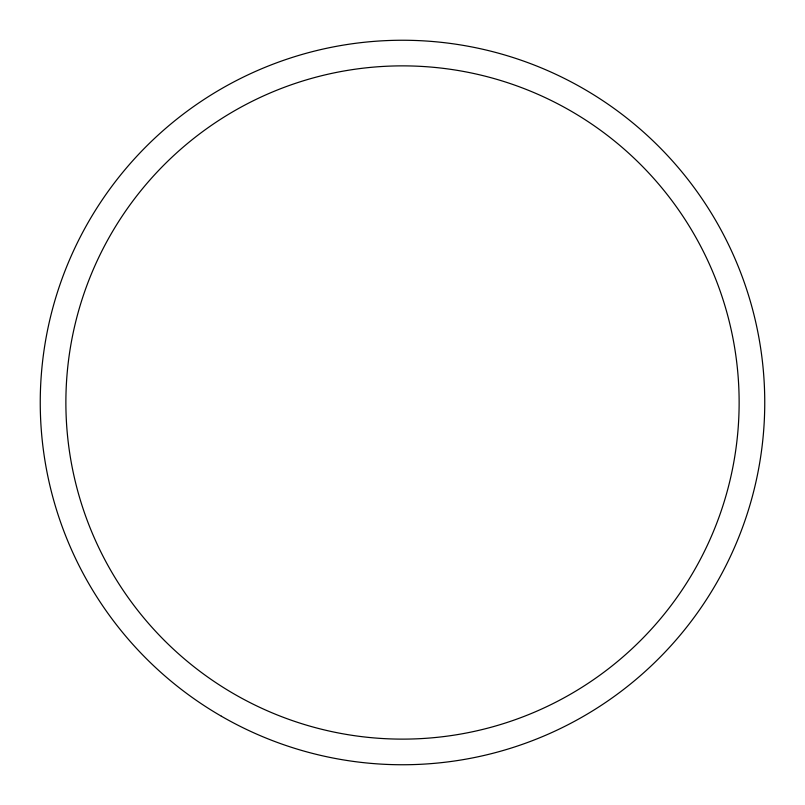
<?xml version="1.0" encoding="UTF-8"?>
<svg xmlns="http://www.w3.org/2000/svg" width="805" height="805" viewBox="0 0 805 805"><rect width="100%" height="100%" fill="white"/><g stroke="black" fill="none" stroke-linecap="round" stroke-linejoin="round"><path stroke-width="1.21" d="M221.375 716.219A362.25 362.25 0 0 0 764.75 402.5A362.25 362.25 0 0 0 221.375 88.781A362.25 362.25 0 0 0 221.375 716.219M164.472 640.528A336.631 336.631 0 0 0 727.66 489.631A336.631 336.631 0 0 0 315.369 77.34A336.631 336.631 0 0 0 164.472 640.528"/></g></svg>
